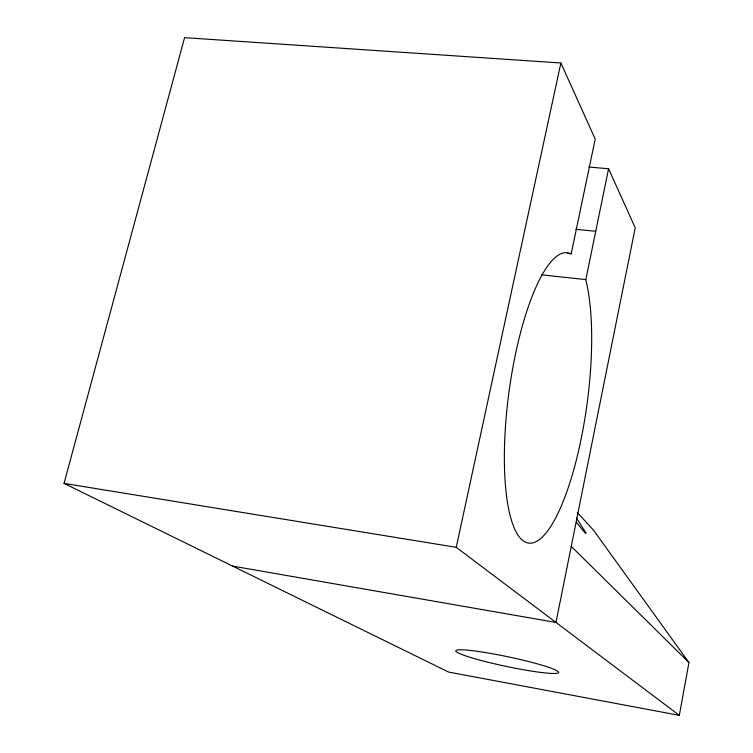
<?xml version="1.0" encoding="UTF-8"?>
<svg xmlns="http://www.w3.org/2000/svg" width="753" height="753" viewBox="0 0 753 753"><rect width="100%" height="100%" fill="white"/><g stroke="black" fill="none" stroke-linecap="round" stroke-linejoin="round"><path stroke-width="1.13" d="M588.705 167.025L608.584 168.747L585.815 279.608L586.041 280.973A146.44 39.495 -82.4 0 1 554.999 519.165A146.44 39.495 -82.4 0 1 505.178 431.036A146.44 39.495 -82.4 0 1 570.652 253.742L571.207 253.723L595.218 139.117L560.881 62.998L184.579 37.65L64.043 483.388L448.609 672.062L679.328 715.35L688.957 662.555L593.703 530.441L577.363 512.539M679.328 715.35L456.243 547.327L560.881 62.998M575.838 229.317L595.689 231.284M567.696 253.366L571.207 253.723M541.407 274.798L585.815 279.608M64.043 483.388L456.243 547.327M232.621 566.096L555.978 622.449L635.221 227.811L608.584 168.747M571.254 546.377L688.957 662.555M576.337 522.206L582.304 529.632L585.627 533.35L586.126 533.162L576.412 518.026M528.371 670.594L515.899 668.353A52.55 4.885 11.9 0 1 457.645 649.933A52.55 4.885 11.9 0 1 540.673 664.814A52.55 4.885 11.9 0 1 528.371 670.594"/></g></svg>
